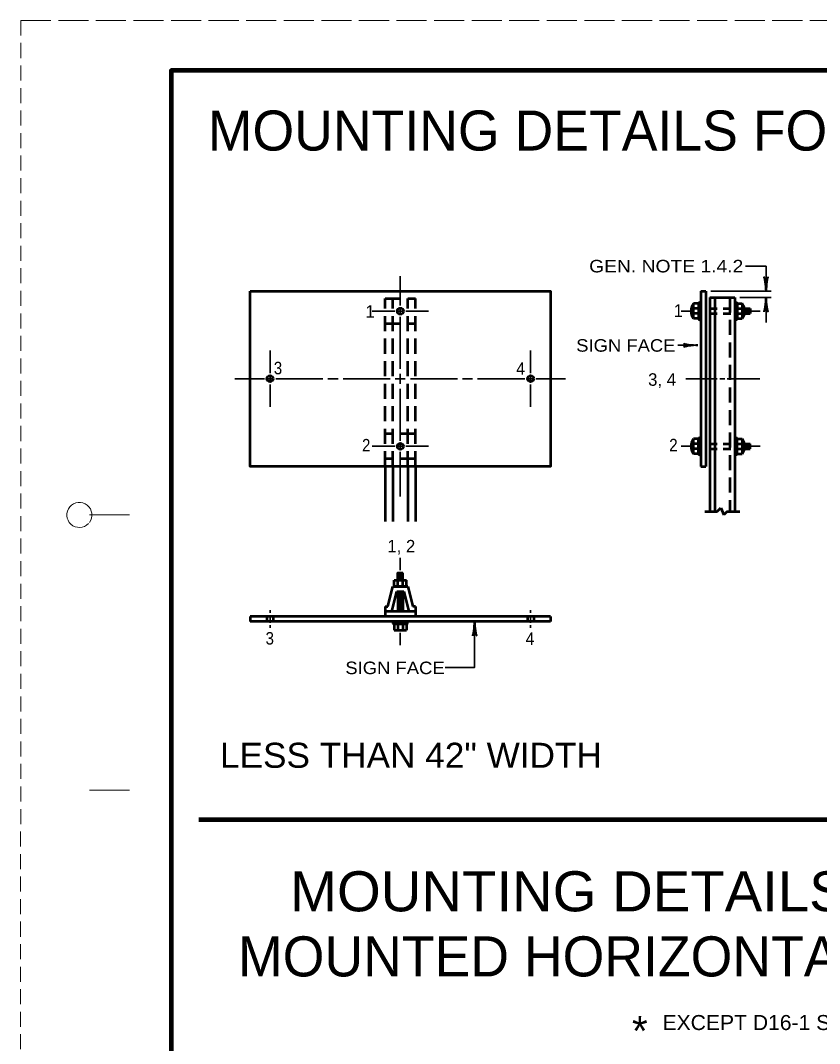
# Model space of a CAD drawing. Extents: x -41 to 639, y -374 to 66.
# Drawn here: x -40.8 to 118.7, y -138.4 to 65.9 of the extents above; entities that cross this region are included whole.
import ezdxf
from ezdxf.enums import TextEntityAlignment as Align

# ---------------------------------------------------------------- set-up
doc = ezdxf.new("R2010")
doc.units = 0
for name, pattern in [('LONG_DASHED', [7.5, 6, -1.5]), ('MEDIUM_DASHED', [4.5, 3, -1.5]), ('SHORT_DASHED', [2.7, 1.5, -1.2])]:
    doc.linetypes.add(name, pattern=pattern)
doc.layers.add('1', color=7, linetype='Continuous', lineweight=53)
doc.layers.add('61', color=7, linetype='Continuous', lineweight=35)

msp = doc.modelspace()

# ---------------------------------------------------------------- linework, layer by layer
at = {"layer": '1', "linetype": 'MEDIUM_DASHED', "lineweight": 13}
msp.add_line((-40.698, 65.942), (-40.758, -374.098), dxfattribs=at)
at = {"layer": '1', "lineweight": 35}
for p, q in [((108.056, 16.885), (103.967, 16.878)), ((108.056, 11.885), (108.056, 16.885)), ((35.056, 14.885), (35.056, 9.01)), ((97.056, 11.885), (109.056, 11.885)), ((102.806, 10.635), (109.056, 10.635)), ((108.056, 10.635), (108.056, 5.635)), ((35.056, 8.26), (35.056, 7.51)), ((33.931, 7.885), (29.431, 7.885)), ((34.681, 7.885), (35.431, 7.885)), ((35.056, 6.76), (35.056, -3.615)), ((36.181, 7.885), (40.681, 7.885)), ((91.086, 7.885), (93.086, 7.885)), ((104.868, 7.885), (106.868, 7.885)), ((9.056, -4.49), (9.056, 0.01)), ((61.056, -4.49), (61.056, 0.01)), ((94.458, 1.072), (90.458, 1.072)), ((2.056, -5.615), (7.931, -5.615)), ((8.681, -5.615), (9.431, -5.615)), ((9.056, -5.99), (9.056, -5.24)), ((10.181, -5.615), (19.618, -5.615)), ((20.618, -5.615), (22.618, -5.615)), ((23.618, -5.615), (33.056, -5.615)), ((34.056, -5.615), (36.056, -5.615)), ((35.056, -4.615), (35.056, -6.615)), ((46.493, -5.615), (37.056, -5.615)), ((49.493, -5.615), (47.493, -5.615)), ((59.931, -5.615), (50.493, -5.615)), ((61.431, -5.615), (60.681, -5.615)), ((61.056, -5.99), (61.056, -5.24)), ((68.056, -5.615), (62.181, -5.615)), ((92.056, -5.615), (97.806, -5.615)), ((97.806, -5.615), (98.306, -5.615)), ((98.806, -5.615), (99.806, -5.615)), ((100.306, -5.615), (100.806, -5.615)), ((100.806, -5.615), (106.806, -5.615)), ((9.056, -6.74), (9.056, -11.24)), ((35.056, -17.99), (35.056, -7.615)), ((61.056, -6.74), (61.056, -11.24)), ((33.931, -19.115), (29.431, -19.115)), ((34.681, -19.115), (35.431, -19.115)), ((35.056, -19.49), (35.056, -18.74)), ((35.056, -29.115), (35.056, -20.24)), ((36.181, -19.115), (40.681, -19.115)), ((91.086, -19.115), (93.086, -19.115)), ((104.868, -19.115), (106.868, -19.115)), ((35.056, -43.865), (35.056, -41.365)), ((9.056, -52.365), (9.056, -51.865)), ((9.056, -52.865), (9.056, -54.365)), ((61.056, -52.365), (61.056, -51.865)), ((61.056, -52.865), (61.056, -54.365)), ((9.056, -55.365), (9.056, -54.865)), ((61.056, -55.365), (61.056, -54.865)), ((35.056, -58.865), (35.056, -56.365))]:
    msp.add_line(p, q, dxfattribs=at)
at = {"layer": '1', "linetype": 'MEDIUM_DASHED'}
for p, q in [((32.056, -23.115), (32.056, 10.385)), ((32.056, 10.385), (38.056, 10.385)), ((33.556, -23.115), (33.556, 10.385)), ((36.556, -23.115), (36.556, 10.385)), ((38.056, -23.115), (38.056, 10.385)), ((100.806, 10.635), (100.806, -32.115)), ((32.056, 5.385), (38.056, 5.385)), ((38.056, -16.615), (32.056, -16.615)), ((38.056, -21.615), (32.056, -21.615))]:
    msp.add_line(p, q, dxfattribs=at)
at = {"layer": '1'}
for p, q in [((95.056, 11.885), (95.056, -23.115)), ((95.056, 11.885), (96.056, 11.885)), ((96.056, 11.885), (96.056, -23.115)), ((96.806, 10.635), (96.806, -32.115)), ((96.806, 10.635), (101.806, 10.635)), ((97.806, 10.635), (97.806, -32.115)), ((101.806, 10.635), (101.806, -32.115)), ((94.556, 8.385), (93.493, 8.385)), ((94.556, 9.385), (93.556, 9.385)), ((94.556, 9.385), (94.556, 6.385)), ((102.306, 9.385), (102.306, 6.385)), ((102.306, 9.385), (103.306, 9.385)), ((102.306, 8.385), (103.368, 8.385)), ((103.728, 8.385), (104.868, 8.385)), ((103.868, 8.385), (103.868, 7.385)), ((104.368, 8.385), (104.368, 7.385)), ((104.868, 8.385), (104.868, 7.385)), ((94.556, 7.385), (93.493, 7.385)), ((94.556, 6.385), (93.556, 6.385)), ((102.306, 7.385), (103.368, 7.385)), ((102.306, 6.385), (103.306, 6.385)), ((103.728, 7.385), (104.868, 7.385)), ((104.118, 8.135), (104.118, 7.635)), ((104.618, 8.135), (104.618, 7.635)), ((94.556, -17.615), (93.556, -17.615)), ((94.556, -20.615), (94.556, -17.615)), ((102.306, -20.615), (102.306, -17.615)), ((102.306, -17.615), (103.306, -17.615)), ((94.556, -18.615), (93.493, -18.615)), ((94.556, -19.615), (93.493, -19.615)), ((102.306, -18.615), (103.368, -18.615)), ((102.306, -19.615), (103.368, -19.615)), ((103.728, -18.615), (104.868, -18.615)), ((103.728, -19.615), (104.868, -19.615)), ((103.868, -19.615), (103.868, -18.615)), ((104.118, -19.365), (104.118, -18.865)), ((104.368, -19.615), (104.368, -18.615)), ((104.618, -19.365), (104.618, -18.865)), ((104.868, -19.615), (104.868, -18.615)), ((94.556, -20.615), (93.556, -20.615)), ((102.306, -20.615), (103.306, -20.615)), ((32.056, -23.115), (32.056, -34.115)), ((33.556, -23.115), (33.556, -34.115)), ((36.556, -23.115), (36.556, -34.115)), ((38.056, -23.115), (38.056, -34.115)), ((95.056, -23.115), (96.056, -23.115)), ((95.806, -32.115), (98.306, -32.115)), ((98.306, -32.115), (99.013, -31.408)), ((99.013, -31.408), (99.599, -32.822)), ((100.306, -32.115), (99.599, -32.822)), ((100.306, -32.115), (102.806, -32.115)), ((34.556, -44.865), (35.556, -44.865)), ((34.806, -44.615), (35.306, -44.615)), ((35.556, -47.115), (35.556, -44.365)), ((33.806, -45.865), (36.306, -45.865)), ((33.806, -47.115), (33.806, -45.865)), ((34.556, -45.365), (35.556, -45.365)), ((34.806, -45.115), (35.306, -45.115)), ((34.806, -45.615), (35.306, -45.615)), ((36.306, -47.115), (36.306, -45.865)), ((32.556, -51.115), (33.556, -47.115)), ((33.337, -52.115), (34.337, -48.115)), ((33.556, -47.115), (36.556, -47.115)), ((36.556, -47.115), (33.556, -47.115)), ((34.337, -48.115), (35.775, -48.115)), ((34.556, -48.115), (34.556, -52.115)), ((34.556, -48.615), (35.556, -48.615)), ((34.806, -48.365), (35.306, -48.365)), ((34.806, -48.865), (35.306, -48.865)), ((35.556, -48.115), (35.556, -52.115)), ((35.775, -48.115), (36.775, -52.115)), ((36.556, -47.115), (37.556, -51.115)), ((34.556, -49.115), (35.556, -49.115)), ((34.556, -49.615), (35.556, -49.615)), ((34.556, -50.115), (35.556, -50.115)), ((34.556, -50.615), (35.556, -50.615)), ((34.806, -49.365), (35.306, -49.365)), ((34.806, -49.865), (35.306, -49.865)), ((34.806, -50.365), (35.306, -50.365)), ((34.806, -50.865), (35.306, -50.865)), ((65.056, -53.115), (5.056, -53.115)), ((5.056, -53.115), (5.056, -54.115)), ((8.431, -53.115), (8.431, -54.115)), ((9.681, -53.115), (9.681, -54.115)), ((32.056, -51.115), (32.056, -53.115)), ((32.056, -51.115), (32.556, -51.115)), ((38.056, -52.115), (32.056, -52.115)), ((34.556, -51.115), (35.556, -51.115)), ((34.556, -51.615), (35.556, -51.615)), ((34.806, -51.365), (35.306, -51.365)), ((34.806, -51.865), (35.306, -51.865)), ((38.056, -51.115), (37.556, -51.115)), ((38.056, -51.115), (38.056, -53.115)), ((60.431, -53.115), (60.431, -54.115)), ((61.681, -53.115), (61.681, -54.115)), ((65.056, -53.115), (65.056, -54.115)), ((65.056, -54.115), (5.056, -54.115)), ((36.306, -54.615), (33.806, -54.615)), ((33.806, -54.615), (33.806, -55.865)), ((34.556, -54.615), (34.556, -55.865)), ((35.556, -54.615), (35.556, -55.865)), ((36.306, -54.615), (36.306, -55.865)), ((33.806, -55.865), (36.306, -55.865))]:
    msp.add_line(p, q, dxfattribs=at)
at = {"layer": '1', "linetype": 'SHORT_DASHED'}
for p, q in [((96.806, 8.385), (101.806, 8.385)), ((96.806, 7.385), (101.806, 7.385)), ((96.806, -18.615), (101.806, -18.615)), ((96.806, -19.615), (101.806, -19.615))]:
    msp.add_line(p, q, dxfattribs=at)
at = {"layer": '1', "lineweight": 200}
msp.add_line((-5.184, -93.651), (470.631, -93.651), dxfattribs=at)
at = {"layer": '1'}
msp.add_lwpolyline([(5.056, 11.885), (65.056, 11.885), (65.056, -23.115), (5.056, -23.115)], close=True, dxfattribs=at)
msp.add_lwpolyline([(34.556, -47.115), (34.556, -44.365), (35.556, -44.365)], dxfattribs=at)
at = {"layer": '1', "lineweight": 35}
msp.add_lwpolyline([(49.885, -54.115), (49.885, -63.273), (43.978, -63.273)], dxfattribs=at)
at = {"layer": '1'}
for centre in [(35.056, 7.885), (9.056, -5.615), (61.056, -5.615), (35.056, -19.115)]:
    msp.add_circle(centre, 0.625, dxfattribs=at)
for centre, radius, start, end in [((95.714, 7.885), 2.628, 145.2003, 214.7997), ((109.475, 7.885), 15.99, 174.61728, 185.38272), ((94.806, 9.344), 0.253, 9.38441, 170.61559), ((102.056, 9.344), 0.253, 9.38441, 170.61559), ((101.148, 7.885), 2.628, 325.2003, 34.7997), ((87.386, 7.885), 15.99, 354.61728, 5.38272), ((94.806, 6.426), 0.253, 189.38441, 350.61559), ((102.056, 6.426), 0.253, 189.38441, 350.61559), ((95.714, -19.115), 2.628, 145.2003, 214.7997), ((109.475, -19.115), 15.99, 174.61728, 185.38272), ((94.806, -17.656), 0.253, 9.38441, 170.61559), ((102.056, -17.656), 0.253, 9.38441, 170.61559), ((101.148, -19.115), 2.628, 325.2003, 34.7997), ((87.386, -19.115), 15.99, 354.61728, 5.38272), ((94.806, -20.574), 0.253, 189.38441, 350.61559), ((102.056, -20.574), 0.253, 189.38441, 350.61559), ((33.847, -54.365), 0.253, 99.38441, 260.61559), ((36.265, -54.365), 0.253, 279.38441, 80.61559)]:
    msp.add_arc(centre, radius, start, end, dxfattribs=at)
at = {"layer": '1', "lineweight": 40}
for centre, major_axis, ratio, start_param, end_param in [((107.78, 12.976), (0.156, -1.786), 0.122415, 0.8963533, 3.1415927), ((108.267, 13.005), (-0.176, -1.756), 0.07063, 3.1407148, 5.41811), ((107.844, 9.514), (0.176, 1.756), 0.07063, 3.1407148, 5.41811), ((108.332, 9.544), (-0.156, 1.786), 0.122415, 0.8963533, 3.1415927), ((93.367, 0.795), (1.786, 0.156), 0.122415, 0.8963533, 3.1415927), ((93.337, 1.283), (1.756, -0.176), 0.07063, 3.1407148, 5.41811), ((49.673, -55.236), (0.176, 1.756), 0.07063, 3.1407148, 5.41811), ((50.161, -55.206), (-0.156, 1.786), 0.122415, 0.8963533, 3.1415927)]:
    msp.add_ellipse(centre, major_axis=major_axis, ratio=ratio, start_param=start_param, end_param=end_param, dxfattribs=at)
at = {"layer": '61', "linetype": 'LONG_DASHED', "lineweight": 13}
msp.add_line((-40.698, 65.942), (639.322, 65.942), dxfattribs=at)
at = {"layer": '61', "lineweight": 13}
for p, q in [((-26.978, -32.818), (-18.998, -32.798)), ((-26.998, -87.818), (-18.998, -87.818))]:
    msp.add_line(p, q, dxfattribs=at)
at = {"layer": '61', "lineweight": 158}
msp.add_lwpolyline([(628.342, 55.942), (-10.698, 55.942), (-10.698, -364.078)], dxfattribs=at)
at = {"layer": '61', "lineweight": 13}
msp.add_arc((-29, -32.817), 2.5, 323.13009, 316.23216, dxfattribs=at)

# ---------------------------------------------------------------- texts
at = {"layer": '1'}
for s, height, p in [('MOUNTING DETAILS FOR SINGLE-MOUNTED HORIZONTAL RECTANGULAR SIGNS', 8, (-3.362, 39.956)), ('1', 2.5, (28.11, 6.566)), ('1', 2.5, (89.615, 6.74)), ('3, 4', 2.5, (84.51, -7.025)), ('1, 2', 2.5, (32.462, -40.31)), ('*', 6, (81.301, -138.88))]:
    msp.add_text(s, height=height, dxfattribs=at).set_placement(p)
for s, height, width, p in [('GEN. NOTE 1.4.2', 2.5, 1.15, (72.748, 15.62)), ('SIGN FACE', 2.5, 1.1, (70.159, -0.217)), ('3', 2.5, 0.9, (9.809, -4.728)), ('4', 2.5, 0.95, (58.182, -4.835)), ('2', 2.5, 0.9, (27.414, -20.144)), ('2', 2.5, 0.9, (88.727, -20.123)), ('3', 2.5, 0.9, (8.16, -58.711)), ('4', 2.5, 0.95, (60.054, -58.786)), ('SIGN FACE', 2.5, 1.1, (24.087, -64.62)), ('LESS THAN 42" WIDTH', 5, 1.05, (-0.934, -83.327)), ('EXCEPT D16-1 SIGNS (42" - 48" WIDTHS ONLY)', 3, 1.05, (87.389, -135.708))]:
    msp.add_text(s, height=height, dxfattribs=dict(at, width=width)).set_placement(p)
at = {"layer": '1', "width": 1.05}
msp.add_text('MOUNTING DETAILS FOR BACK-TO-BACK', height=8, dxfattribs=at).set_placement((125.707, -111.998), align=Align.CENTER)
at = {"layer": '1'}
msp.add_text('MOUNTED HORIZONTAL RECTANGULAR SIGNS', height=8, dxfattribs=at).set_placement((125.707, -124.998), align=Align.CENTER)

doc.saveas('drawing.dxf')
